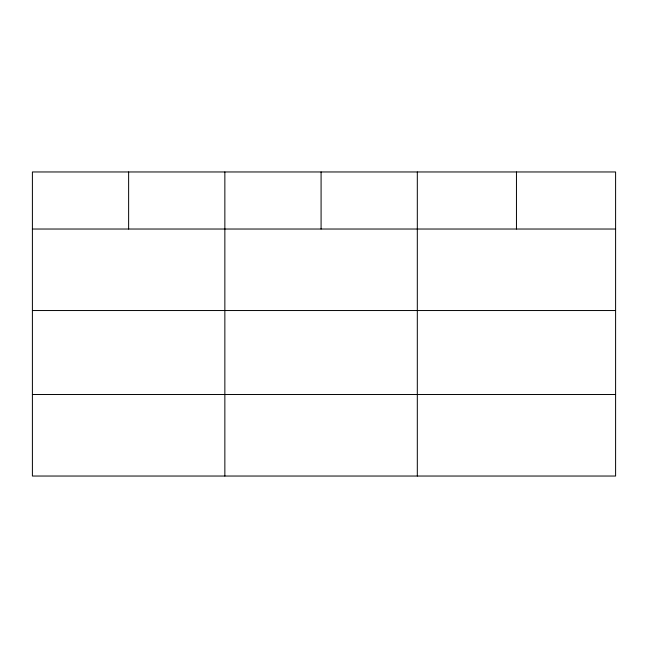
<?xml version="1.0" encoding="UTF-8"?>
<svg xmlns="http://www.w3.org/2000/svg" width="648" height="648" viewBox="0 0 648 648"><rect width="100%" height="100%" fill="white"/><g stroke="black" fill="none" stroke-linecap="round" stroke-linejoin="round"><path stroke-width="0.97" d="M615.6 310.538L615.6 171.963L32.4 171.963L32.4 476.037L615.6 476.037L615.6 310.538L32.4 310.538M32.4 229.028L615.6 229.028M32.4 394.519L615.6 394.519M516.456 171.963L516.456 229.028M417.312 171.963L417.312 476.037M321.084 171.963L321.084 229.028M224.856 171.963L224.856 476.037M128.628 171.963L128.628 229.028"/></g></svg>
